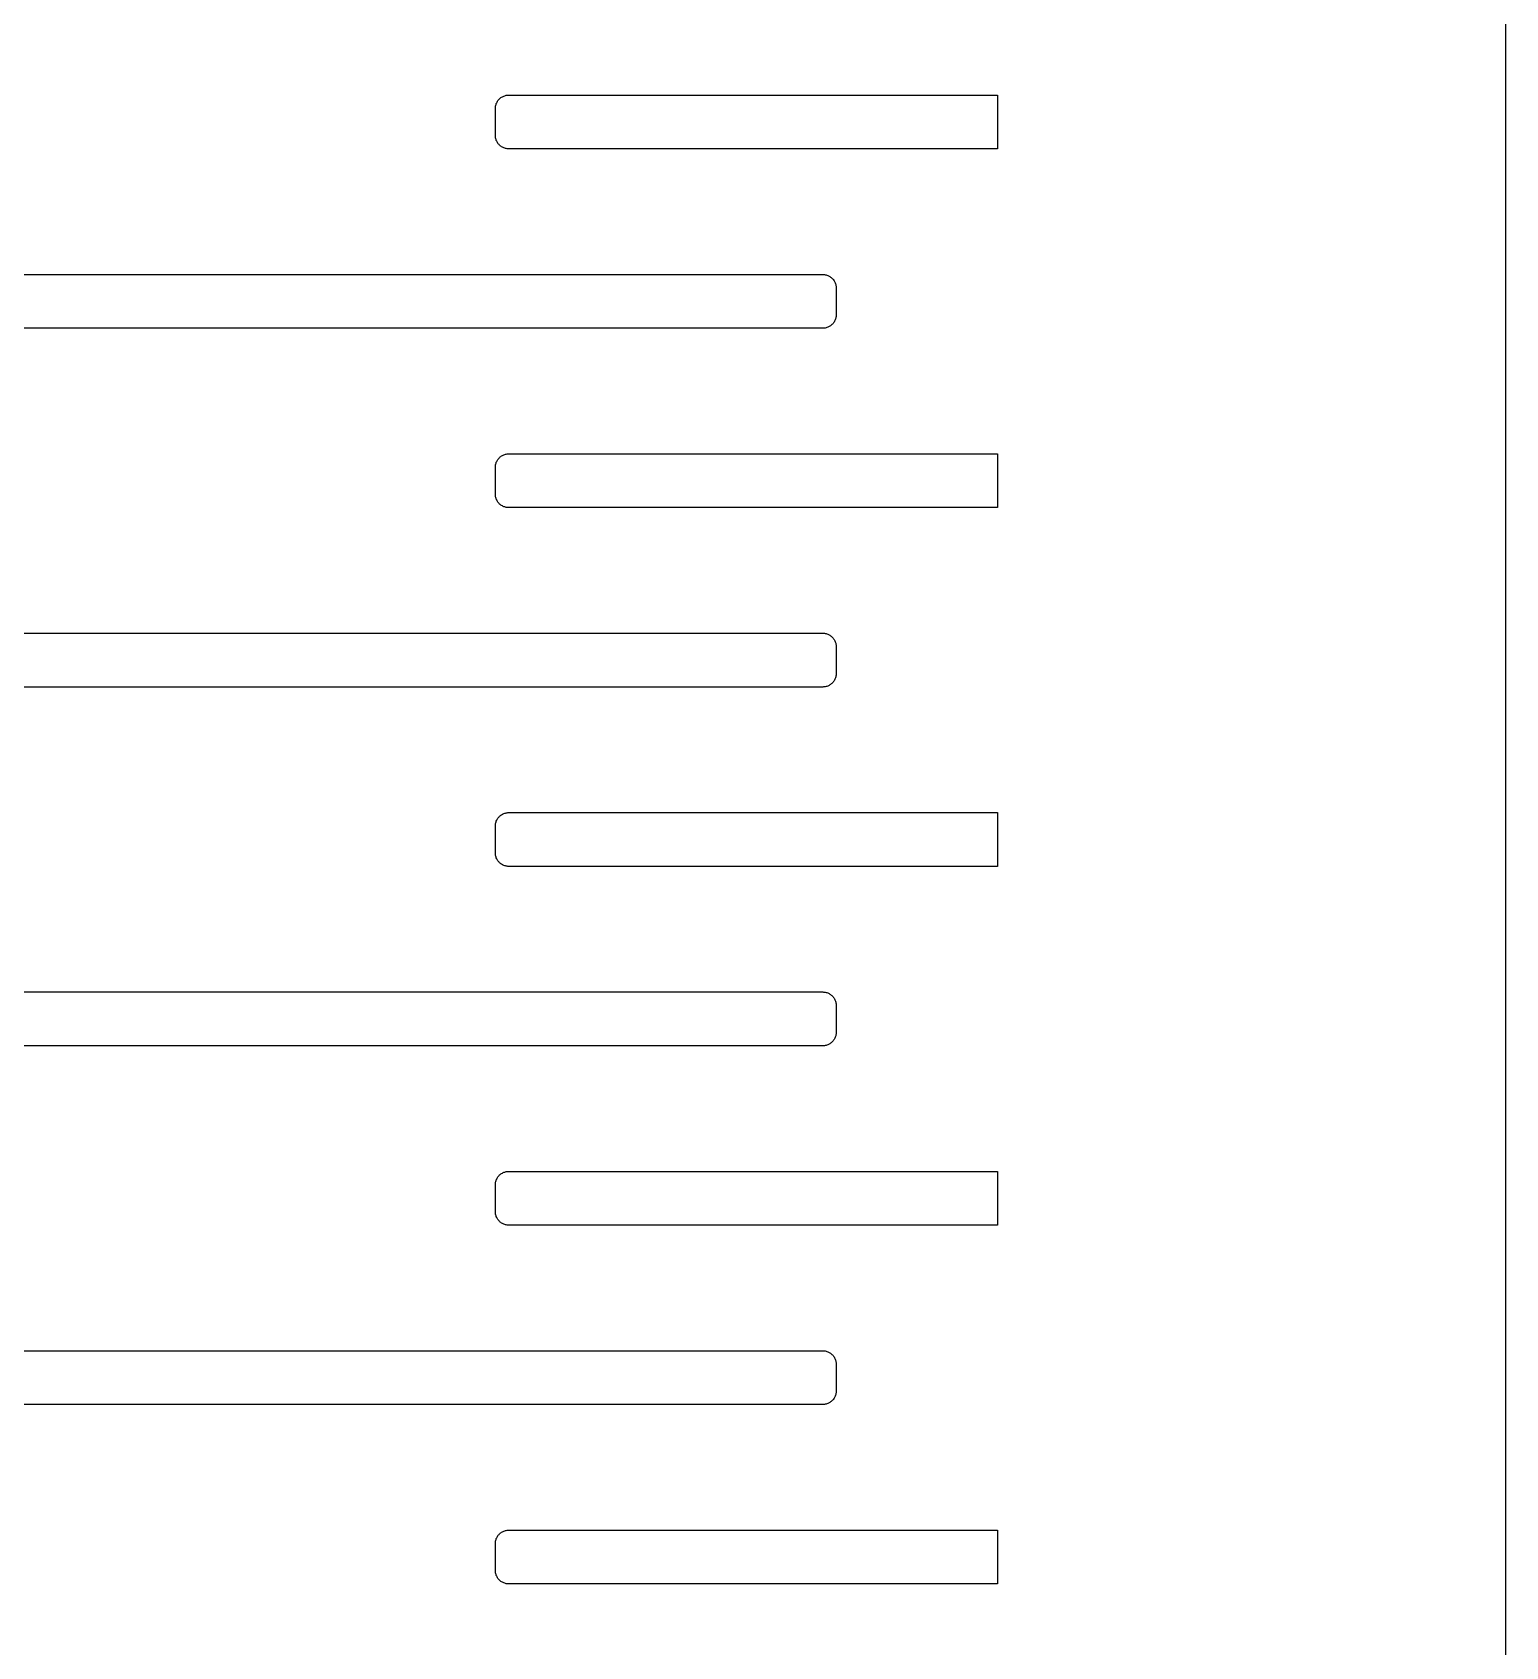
# Model space of a CAD drawing. Header units: metres. Extents: x -156 to 156, y -163 to 163.
# Drawn here: x 123.37 to 156.23, y -34.7 to 1.3 of the extents above; entities that cross this region are included whole.
import ezdxf

# ---------------------------------------------------------------- set-up
doc = ezdxf.new("R2010")
doc.units = ezdxf.units.M

msp = doc.modelspace()

# ---------------------------------------------------------------- linework, layer by layer
for p, q in [((156.229, -59.9425), (156.229, 59.9425)), ((133.702, -0.3624), (133.705, -0.34378)), ((133.705, -0.34378), (133.709, -0.32539)), ((133.709, -0.32539), (133.715, -0.30728)), ((133.715, -0.30728), (133.721, -0.28955)), ((133.721, -0.28955), (133.729, -0.27226)), ((133.729, -0.27226), (133.737, -0.25546)), ((133.737, -0.25546), (133.747, -0.23924)), ((133.747, -0.23924), (133.757, -0.22366)), ((133.757, -0.22366), (133.769, -0.20877)), ((133.769, -0.20877), (133.781, -0.19463)), ((133.781, -0.19463), (133.795, -0.1813)), ((133.795, -0.1813), (133.809, -0.16884)), ((133.809, -0.16884), (133.824, -0.15729)), ((133.824, -0.15729), (133.839, -0.1467)), ((133.839, -0.1467), (133.855, -0.1371)), ((133.855, -0.1371), (133.872, -0.12854)), ((133.872, -0.12854), (133.89, -0.12106)), ((133.89, -0.12106), (133.907, -0.11467)), ((133.907, -0.11467), (133.925, -0.10942)), ((133.925, -0.10942), (133.944, -0.1053)), ((133.944, -0.1053), (133.962, -0.10236)), ((133.962, -0.10236), (133.981, -0.10059)), ((133.981, -0.10059), (134, -0.09999)), ((134, -0.09999), (144.899, -0.09999)), ((144.899, -0.09999), (144.899, -1.29999)), ((133.7, -0.39999), (133.701, -0.38115)), ((133.7, -1), (133.7, -0.39999)), ((133.701, -0.38115), (133.702, -0.3624)), ((133.701, -1.01883), (133.7, -1)), ((133.702, -1.0376), (133.701, -1.01883)), ((133.705, -1.05621), (133.702, -1.0376)), ((133.709, -1.0746), (133.705, -1.05621)), ((133.715, -1.0927), (133.709, -1.0746)), ((133.721, -1.11043), (133.715, -1.0927)), ((133.729, -1.12773), (133.721, -1.11043)), ((133.737, -1.14452), (133.729, -1.12773)), ((133.747, -1.16074), (133.737, -1.14452)), ((133.757, -1.17633), (133.747, -1.16074)), ((133.769, -1.19122), (133.757, -1.17633)), ((133.781, -1.20535), (133.769, -1.19122)), ((133.795, -1.21869), (133.781, -1.20535)), ((133.809, -1.23114), (133.795, -1.21869)), ((133.824, -1.24269), (133.809, -1.23114)), ((133.839, -1.2533), (133.824, -1.24269)), ((133.855, -1.26288), (133.839, -1.2533)), ((133.872, -1.27144), (133.855, -1.26288)), ((133.89, -1.27893), (133.872, -1.27144)), ((133.907, -1.28531), (133.89, -1.27893)), ((133.925, -1.29057), (133.907, -1.28531)), ((133.944, -1.29468), (133.925, -1.29057)), ((133.962, -1.29762), (133.944, -1.29468)), ((133.981, -1.29941), (133.962, -1.29762)), ((134, -1.29999), (133.981, -1.29941)), ((144.899, -1.29999), (134, -1.29999)), ((114, -4.09999), (141, -4.09999)), ((141, -4.09999), (141.019, -4.10059)), ((141.019, -4.10059), (141.038, -4.10236)), ((141.038, -4.10236), (141.056, -4.1053)), ((141.056, -4.1053), (141.075, -4.10942)), ((141.075, -4.10942), (141.093, -4.11467)), ((141.093, -4.11467), (141.11, -4.12106)), ((141.11, -4.12106), (141.128, -4.12854)), ((141.128, -4.12854), (141.145, -4.1371)), ((141.145, -4.1371), (141.161, -4.1467)), ((141.161, -4.1467), (141.176, -4.15729)), ((141.176, -4.15729), (141.191, -4.16884)), ((141.191, -4.16884), (141.205, -4.1813)), ((141.205, -4.1813), (141.219, -4.19463)), ((141.219, -4.19463), (141.231, -4.20877)), ((141.231, -4.20877), (141.243, -4.22366)), ((141.243, -4.22366), (141.253, -4.23924)), ((141.253, -4.23924), (141.263, -4.25546)), ((141.263, -4.25546), (141.271, -4.27226)), ((141.271, -4.27226), (141.279, -4.28955)), ((141.279, -4.28955), (141.285, -4.30728)), ((141.285, -4.30728), (141.291, -4.32539)), ((141.291, -4.32539), (141.295, -4.34378)), ((141.295, -4.34378), (141.298, -4.3624)), ((141.298, -4.3624), (141.299, -4.38115)), ((141.299, -4.38115), (141.3, -4.39999)), ((141.3, -4.39999), (141.3, -5)), ((141.298, -5.0376), (141.295, -5.05621)), ((141.299, -5.01883), (141.298, -5.0376)), ((141.3, -5), (141.299, -5.01883)), ((141, -5.29999), (114, -5.29999)), ((141.019, -5.29941), (141, -5.29999)), ((141.038, -5.29762), (141.019, -5.29941)), ((141.056, -5.29468), (141.038, -5.29762)), ((141.075, -5.29057), (141.056, -5.29468)), ((141.093, -5.28531), (141.075, -5.29057)), ((141.11, -5.27893), (141.093, -5.28531)), ((141.128, -5.27144), (141.11, -5.27893)), ((141.145, -5.26288), (141.128, -5.27144)), ((141.161, -5.2533), (141.145, -5.26288)), ((141.176, -5.24269), (141.161, -5.2533)), ((141.191, -5.23114), (141.176, -5.24269)), ((141.205, -5.21869), (141.191, -5.23114)), ((141.219, -5.20535), (141.205, -5.21869)), ((141.231, -5.19122), (141.219, -5.20535)), ((141.243, -5.17633), (141.231, -5.19122)), ((141.253, -5.16074), (141.243, -5.17633)), ((141.263, -5.14452), (141.253, -5.16074)), ((141.271, -5.12773), (141.263, -5.14452)), ((141.279, -5.11043), (141.271, -5.12773)), ((141.285, -5.0927), (141.279, -5.11043)), ((141.291, -5.0746), (141.285, -5.0927)), ((141.295, -5.05621), (141.291, -5.0746)), ((133.721, -8.28955), (133.729, -8.27226)), ((133.729, -8.27226), (133.737, -8.25546)), ((133.737, -8.25546), (133.747, -8.23924)), ((133.747, -8.23924), (133.757, -8.22366)), ((133.757, -8.22366), (133.769, -8.20877)), ((133.769, -8.20877), (133.781, -8.19463)), ((133.781, -8.19463), (133.795, -8.1813)), ((133.795, -8.1813), (133.809, -8.16884)), ((133.809, -8.16884), (133.824, -8.15729)), ((133.824, -8.15729), (133.839, -8.1467)), ((133.839, -8.1467), (133.855, -8.1371)), ((133.855, -8.1371), (133.872, -8.12854)), ((133.872, -8.12854), (133.89, -8.12106)), ((133.89, -8.12106), (133.907, -8.11467)), ((133.907, -8.11467), (133.925, -8.10942)), ((133.925, -8.10942), (133.944, -8.1053)), ((133.944, -8.1053), (133.962, -8.10236)), ((133.962, -8.10236), (133.981, -8.10059)), ((133.981, -8.10059), (134, -8.09999)), ((134, -8.09999), (144.899, -8.09999)), ((144.899, -8.09999), (144.899, -9.29999)), ((133.7, -8.39999), (133.701, -8.38115)), ((133.7, -9), (133.7, -8.39999)), ((133.701, -8.38115), (133.702, -8.3624)), ((133.702, -8.3624), (133.705, -8.34378)), ((133.705, -8.34378), (133.709, -8.32539)), ((133.709, -8.32539), (133.715, -8.30728)), ((133.715, -8.30728), (133.721, -8.28955)), ((133.701, -9.01883), (133.7, -9)), ((133.702, -9.0376), (133.701, -9.01883)), ((133.705, -9.05621), (133.702, -9.0376)), ((133.709, -9.0746), (133.705, -9.05621)), ((133.715, -9.0927), (133.709, -9.0746)), ((133.721, -9.11043), (133.715, -9.0927)), ((133.729, -9.12773), (133.721, -9.11043)), ((133.737, -9.14452), (133.729, -9.12773)), ((133.747, -9.16074), (133.737, -9.14452)), ((133.757, -9.17633), (133.747, -9.16074)), ((133.769, -9.19122), (133.757, -9.17633)), ((133.781, -9.20535), (133.769, -9.19122)), ((133.795, -9.21869), (133.781, -9.20535)), ((133.809, -9.23114), (133.795, -9.21869)), ((133.824, -9.24269), (133.809, -9.23114)), ((133.839, -9.2533), (133.824, -9.24269)), ((133.855, -9.26288), (133.839, -9.2533)), ((133.872, -9.27144), (133.855, -9.26288)), ((133.89, -9.27893), (133.872, -9.27144)), ((133.907, -9.28531), (133.89, -9.27893)), ((133.925, -9.29057), (133.907, -9.28531)), ((133.944, -9.29468), (133.925, -9.29057)), ((133.962, -9.29762), (133.944, -9.29468)), ((133.981, -9.29941), (133.962, -9.29762)), ((134, -9.29999), (133.981, -9.29941)), ((144.899, -9.29999), (134, -9.29999)), ((114, -12.1), (141, -12.1)), ((141, -12.1), (141.019, -12.1006)), ((141.019, -12.1006), (141.038, -12.1024)), ((141.038, -12.1024), (141.056, -12.1053)), ((141.056, -12.1053), (141.075, -12.1094)), ((141.075, -12.1094), (141.093, -12.1147)), ((141.093, -12.1147), (141.11, -12.1211)), ((141.11, -12.1211), (141.128, -12.1285)), ((141.128, -12.1285), (141.145, -12.1371)), ((141.145, -12.1371), (141.161, -12.1467)), ((141.161, -12.1467), (141.176, -12.1573)), ((141.176, -12.1573), (141.191, -12.1688)), ((141.191, -12.1688), (141.205, -12.1813)), ((141.205, -12.1813), (141.219, -12.1946)), ((141.219, -12.1946), (141.231, -12.2088)), ((141.231, -12.2088), (141.243, -12.2237)), ((141.243, -12.2237), (141.253, -12.2392)), ((141.253, -12.2392), (141.263, -12.2555)), ((141.263, -12.2555), (141.271, -12.2723)), ((141.271, -12.2723), (141.279, -12.2896)), ((141.279, -12.2896), (141.285, -12.3073)), ((141.285, -12.3073), (141.291, -12.3254)), ((141.291, -12.3254), (141.295, -12.3438)), ((141.295, -12.3438), (141.298, -12.3624)), ((141.298, -12.3624), (141.299, -12.3811)), ((141.299, -12.3811), (141.3, -12.4)), ((141.3, -12.4), (141.3, -13)), ((141, -13.3), (114, -13.3)), ((141.019, -13.2994), (141, -13.3)), ((141.038, -13.2976), (141.019, -13.2994)), ((141.056, -13.2947), (141.038, -13.2976)), ((141.075, -13.2906), (141.056, -13.2947)), ((141.093, -13.2853), (141.075, -13.2906)), ((141.11, -13.2789), (141.093, -13.2853)), ((141.128, -13.2714), (141.11, -13.2789)), ((141.145, -13.2629), (141.128, -13.2714)), ((141.161, -13.2533), (141.145, -13.2629)), ((141.176, -13.2427), (141.161, -13.2533)), ((141.191, -13.2311), (141.176, -13.2427)), ((141.205, -13.2187), (141.191, -13.2311)), ((141.219, -13.2054), (141.205, -13.2187)), ((141.231, -13.1912), (141.219, -13.2054)), ((141.243, -13.1763), (141.231, -13.1912)), ((141.253, -13.1607), (141.243, -13.1763)), ((141.263, -13.1445), (141.253, -13.1607)), ((141.271, -13.1277), (141.263, -13.1445)), ((141.279, -13.1104), (141.271, -13.1277)), ((141.285, -13.0927), (141.279, -13.1104)), ((141.291, -13.0746), (141.285, -13.0927)), ((141.295, -13.0562), (141.291, -13.0746)), ((141.298, -13.0376), (141.295, -13.0562)), ((141.299, -13.0188), (141.298, -13.0376)), ((141.3, -13), (141.299, -13.0188)), ((133.769, -16.2088), (133.781, -16.1946)), ((133.781, -16.1946), (133.795, -16.1813)), ((133.795, -16.1813), (133.809, -16.1688)), ((133.809, -16.1688), (133.824, -16.1573)), ((133.824, -16.1573), (133.839, -16.1467)), ((133.839, -16.1467), (133.855, -16.1371)), ((133.855, -16.1371), (133.872, -16.1285)), ((133.872, -16.1285), (133.89, -16.1211)), ((133.89, -16.1211), (133.907, -16.1147)), ((133.907, -16.1147), (133.925, -16.1094)), ((133.925, -16.1094), (133.944, -16.1053)), ((133.944, -16.1053), (133.962, -16.1024)), ((133.962, -16.1024), (133.981, -16.1006)), ((133.981, -16.1006), (134, -16.1)), ((134, -16.1), (144.899, -16.1)), ((144.899, -16.1), (144.899, -17.3)), ((133.7, -16.4), (133.701, -16.3812)), ((133.7, -17), (133.7, -16.4)), ((133.701, -16.3812), (133.702, -16.3624)), ((133.702, -16.3624), (133.705, -16.3438)), ((133.705, -16.3438), (133.709, -16.3254)), ((133.709, -16.3254), (133.715, -16.3073)), ((133.715, -16.3073), (133.721, -16.2896)), ((133.721, -16.2896), (133.729, -16.2723)), ((133.729, -16.2723), (133.737, -16.2555)), ((133.737, -16.2555), (133.747, -16.2392)), ((133.747, -16.2392), (133.757, -16.2237)), ((133.757, -16.2237), (133.769, -16.2088)), ((133.701, -17.0188), (133.7, -17)), ((133.702, -17.0376), (133.701, -17.0188)), ((133.705, -17.0562), (133.702, -17.0376)), ((133.709, -17.0746), (133.705, -17.0562)), ((133.715, -17.0927), (133.709, -17.0746)), ((133.721, -17.1104), (133.715, -17.0927)), ((133.729, -17.1277), (133.721, -17.1104)), ((133.737, -17.1445), (133.729, -17.1277)), ((133.747, -17.1607), (133.737, -17.1445)), ((133.757, -17.1763), (133.747, -17.1607)), ((133.769, -17.1912), (133.757, -17.1763)), ((133.781, -17.2054), (133.769, -17.1912)), ((133.795, -17.2187), (133.781, -17.2054)), ((133.809, -17.2311), (133.795, -17.2187)), ((133.824, -17.2427), (133.809, -17.2311)), ((133.839, -17.2533), (133.824, -17.2427)), ((133.855, -17.2629), (133.839, -17.2533)), ((133.872, -17.2714), (133.855, -17.2629)), ((133.89, -17.2789), (133.872, -17.2714)), ((133.907, -17.2853), (133.89, -17.2789)), ((133.925, -17.2906), (133.907, -17.2853)), ((133.944, -17.2947), (133.925, -17.2906)), ((133.962, -17.2976), (133.944, -17.2947)), ((133.981, -17.2994), (133.962, -17.2976)), ((134, -17.3), (133.981, -17.2994)), ((144.899, -17.3), (134, -17.3)), ((114, -20.1), (141, -20.1)), ((141, -20.1), (141.019, -20.1006)), ((141.019, -20.1006), (141.038, -20.1024)), ((141.038, -20.1024), (141.056, -20.1053)), ((141.056, -20.1053), (141.075, -20.1094)), ((141.075, -20.1094), (141.093, -20.1147)), ((141.093, -20.1147), (141.11, -20.1211)), ((141.11, -20.1211), (141.128, -20.1285)), ((141.128, -20.1285), (141.145, -20.1371)), ((141.145, -20.1371), (141.161, -20.1467)), ((141.161, -20.1467), (141.176, -20.1573)), ((141.176, -20.1573), (141.191, -20.1688)), ((141.191, -20.1688), (141.205, -20.1813)), ((141.205, -20.1813), (141.219, -20.1946)), ((141.219, -20.1946), (141.231, -20.2088)), ((141.231, -20.2088), (141.243, -20.2237)), ((141.243, -20.2237), (141.253, -20.2392)), ((141.253, -20.2392), (141.263, -20.2555)), ((141.263, -20.2555), (141.271, -20.2723)), ((141.271, -20.2723), (141.279, -20.2896)), ((141.279, -20.2896), (141.285, -20.3073)), ((141.285, -20.3073), (141.291, -20.3254)), ((141.291, -20.3254), (141.295, -20.3438)), ((141.295, -20.3438), (141.298, -20.3624)), ((141.298, -20.3624), (141.299, -20.3812)), ((141.299, -20.3812), (141.3, -20.4)), ((141.3, -20.4), (141.3, -21)), ((141.191, -21.2311), (141.176, -21.2427)), ((141.205, -21.2187), (141.191, -21.2311)), ((141.219, -21.2054), (141.205, -21.2187)), ((141.231, -21.1912), (141.219, -21.2054)), ((141.243, -21.1763), (141.231, -21.1912)), ((141.253, -21.1607), (141.243, -21.1763)), ((141.263, -21.1445), (141.253, -21.1607)), ((141.271, -21.1277), (141.263, -21.1445)), ((141.279, -21.1104), (141.271, -21.1277)), ((141.285, -21.0927), (141.279, -21.1104)), ((141.291, -21.0746), (141.285, -21.0927)), ((141.295, -21.0562), (141.291, -21.0746)), ((141.298, -21.0376), (141.295, -21.0562)), ((141.299, -21.0188), (141.298, -21.0376)), ((141.3, -21), (141.299, -21.0188)), ((141, -21.3), (114, -21.3)), ((141.019, -21.2994), (141, -21.3)), ((141.038, -21.2976), (141.019, -21.2994)), ((141.056, -21.2947), (141.038, -21.2976)), ((141.075, -21.2906), (141.056, -21.2947)), ((141.093, -21.2853), (141.075, -21.2906)), ((141.11, -21.2789), (141.093, -21.2853)), ((141.128, -21.2714), (141.11, -21.2789)), ((141.145, -21.2629), (141.128, -21.2714)), ((141.161, -21.2533), (141.145, -21.2629)), ((141.176, -21.2427), (141.161, -21.2533)), ((133.89, -24.1211), (133.907, -24.1147)), ((133.907, -24.1147), (133.925, -24.1094)), ((133.925, -24.1094), (133.944, -24.1053)), ((133.944, -24.1053), (133.962, -24.1024)), ((133.962, -24.1024), (133.981, -24.1006)), ((133.981, -24.1006), (134, -24.1)), ((134, -24.1), (144.899, -24.1)), ((144.899, -24.1), (144.899, -25.3)), ((133.7, -24.4), (133.701, -24.3812)), ((133.7, -25), (133.7, -24.4)), ((133.701, -24.3812), (133.702, -24.3624)), ((133.702, -24.3624), (133.705, -24.3438)), ((133.705, -24.3438), (133.709, -24.3254)), ((133.709, -24.3254), (133.715, -24.3073)), ((133.715, -24.3073), (133.721, -24.2896)), ((133.721, -24.2896), (133.729, -24.2723)), ((133.729, -24.2723), (133.737, -24.2555)), ((133.737, -24.2555), (133.747, -24.2392)), ((133.747, -24.2392), (133.757, -24.2237)), ((133.757, -24.2237), (133.769, -24.2088)), ((133.769, -24.2088), (133.781, -24.1946)), ((133.781, -24.1946), (133.795, -24.1813)), ((133.795, -24.1813), (133.809, -24.1688)), ((133.809, -24.1688), (133.824, -24.1573)), ((133.824, -24.1573), (133.839, -24.1467)), ((133.839, -24.1467), (133.855, -24.1371)), ((133.855, -24.1371), (133.872, -24.1285)), ((133.872, -24.1285), (133.89, -24.1211)), ((133.701, -25.0188), (133.7, -25)), ((133.702, -25.0376), (133.701, -25.0188)), ((133.705, -25.0562), (133.702, -25.0376)), ((133.709, -25.0746), (133.705, -25.0562)), ((133.715, -25.0927), (133.709, -25.0746)), ((133.721, -25.1104), (133.715, -25.0927)), ((133.729, -25.1277), (133.721, -25.1104)), ((133.737, -25.1445), (133.729, -25.1277)), ((133.747, -25.1607), (133.737, -25.1445)), ((133.757, -25.1763), (133.747, -25.1607)), ((133.769, -25.1912), (133.757, -25.1763)), ((133.781, -25.2054), (133.769, -25.1912)), ((133.795, -25.2187), (133.781, -25.2054)), ((133.809, -25.2311), (133.795, -25.2187)), ((133.824, -25.2427), (133.809, -25.2311)), ((133.839, -25.2533), (133.824, -25.2427)), ((133.855, -25.2629), (133.839, -25.2533)), ((133.872, -25.2714), (133.855, -25.2629)), ((133.89, -25.2789), (133.872, -25.2714)), ((133.907, -25.2853), (133.89, -25.2789)), ((133.925, -25.2906), (133.907, -25.2853)), ((133.944, -25.2947), (133.925, -25.2906)), ((133.962, -25.2976), (133.944, -25.2947)), ((133.981, -25.2994), (133.962, -25.2976)), ((134, -25.3), (133.981, -25.2994)), ((144.899, -25.3), (134, -25.3)), ((114, -28.1), (141, -28.1)), ((141, -28.1), (141.019, -28.1006)), ((141.019, -28.1006), (141.038, -28.1024)), ((141.038, -28.1024), (141.056, -28.1053)), ((141.056, -28.1053), (141.075, -28.1094)), ((141.075, -28.1094), (141.093, -28.1147)), ((141.093, -28.1147), (141.11, -28.1211)), ((141.11, -28.1211), (141.128, -28.1285)), ((141.128, -28.1285), (141.145, -28.1371)), ((141.145, -28.1371), (141.161, -28.1467)), ((141.161, -28.1467), (141.176, -28.1573)), ((141.176, -28.1573), (141.191, -28.1688)), ((141.191, -28.1688), (141.205, -28.1813)), ((141.205, -28.1813), (141.219, -28.1946)), ((141.219, -28.1946), (141.231, -28.2088)), ((141.231, -28.2088), (141.243, -28.2237)), ((141.243, -28.2237), (141.253, -28.2392)), ((141.253, -28.2392), (141.263, -28.2555)), ((141.263, -28.2555), (141.271, -28.2723)), ((141.271, -28.2723), (141.279, -28.2896)), ((141.279, -28.2896), (141.285, -28.3073)), ((141.285, -28.3073), (141.291, -28.3254)), ((141.291, -28.3254), (141.295, -28.3438)), ((141.295, -28.3438), (141.298, -28.3624)), ((141.298, -28.3624), (141.299, -28.3812)), ((141.299, -28.3812), (141.3, -28.4)), ((141.3, -28.4), (141.3, -29)), ((141.263, -29.1445), (141.253, -29.1607)), ((141.271, -29.1277), (141.263, -29.1445)), ((141.279, -29.1104), (141.271, -29.1277)), ((141.285, -29.0927), (141.279, -29.1104)), ((141.291, -29.0746), (141.285, -29.0927)), ((141.295, -29.0562), (141.291, -29.0746)), ((141.298, -29.0376), (141.295, -29.0562)), ((141.299, -29.0188), (141.298, -29.0376)), ((141.3, -29), (141.299, -29.0188)), ((141, -29.3), (114, -29.3)), ((141.019, -29.2994), (141, -29.3)), ((141.038, -29.2976), (141.019, -29.2994)), ((141.056, -29.2947), (141.038, -29.2976)), ((141.075, -29.2906), (141.056, -29.2947)), ((141.093, -29.2853), (141.075, -29.2906)), ((141.11, -29.2789), (141.093, -29.2853)), ((141.128, -29.2714), (141.11, -29.2789)), ((141.145, -29.2629), (141.128, -29.2714)), ((141.161, -29.2533), (141.145, -29.2629)), ((141.176, -29.2427), (141.161, -29.2533)), ((141.191, -29.2311), (141.176, -29.2427)), ((141.205, -29.2187), (141.191, -29.2311)), ((141.219, -29.2054), (141.205, -29.2187)), ((141.231, -29.1912), (141.219, -29.2054)), ((141.243, -29.1763), (141.231, -29.1912)), ((141.253, -29.1607), (141.243, -29.1763)), ((133.7, -32.4), (133.701, -32.3812)), ((133.7, -33), (133.7, -32.4)), ((133.701, -32.3812), (133.702, -32.3624)), ((133.702, -32.3624), (133.705, -32.3438)), ((133.705, -32.3438), (133.709, -32.3254)), ((133.709, -32.3254), (133.715, -32.3073)), ((133.715, -32.3073), (133.721, -32.2896)), ((133.721, -32.2896), (133.729, -32.2723)), ((133.729, -32.2723), (133.737, -32.2555)), ((133.737, -32.2555), (133.747, -32.2392)), ((133.747, -32.2392), (133.757, -32.2237)), ((133.757, -32.2237), (133.769, -32.2088)), ((133.769, -32.2088), (133.781, -32.1946)), ((133.781, -32.1946), (133.795, -32.1813)), ((133.795, -32.1813), (133.809, -32.1688)), ((133.809, -32.1688), (133.824, -32.1573)), ((133.824, -32.1573), (133.839, -32.1467)), ((133.839, -32.1467), (133.855, -32.1371)), ((133.855, -32.1371), (133.872, -32.1286)), ((133.872, -32.1286), (133.89, -32.1211)), ((133.89, -32.1211), (133.907, -32.1147)), ((133.907, -32.1147), (133.925, -32.1094)), ((133.925, -32.1094), (133.944, -32.1053)), ((133.944, -32.1053), (133.962, -32.1024)), ((133.962, -32.1024), (133.981, -32.1006)), ((133.981, -32.1006), (134, -32.1)), ((134, -32.1), (144.899, -32.1)), ((144.899, -32.1), (144.899, -33.3)), ((133.701, -33.0188), (133.7, -33)), ((133.702, -33.0376), (133.701, -33.0188)), ((133.705, -33.0562), (133.702, -33.0376)), ((133.709, -33.0746), (133.705, -33.0562)), ((133.715, -33.0927), (133.709, -33.0746)), ((133.721, -33.1104), (133.715, -33.0927)), ((133.729, -33.1277), (133.721, -33.1104)), ((133.737, -33.1445), (133.729, -33.1277)), ((133.747, -33.1607), (133.737, -33.1445)), ((133.757, -33.1763), (133.747, -33.1607)), ((133.769, -33.1912), (133.757, -33.1763)), ((133.781, -33.2054), (133.769, -33.1912)), ((133.795, -33.2187), (133.781, -33.2054)), ((133.809, -33.2312), (133.795, -33.2187)), ((133.824, -33.2427), (133.809, -33.2312)), ((133.839, -33.2533), (133.824, -33.2427)), ((133.855, -33.2629), (133.839, -33.2533)), ((133.872, -33.2714), (133.855, -33.2629)), ((133.89, -33.2789), (133.872, -33.2714)), ((133.907, -33.2853), (133.89, -33.2789)), ((133.925, -33.2906), (133.907, -33.2853)), ((133.944, -33.2947), (133.925, -33.2906)), ((133.962, -33.2976), (133.944, -33.2947)), ((133.981, -33.2994), (133.962, -33.2976)), ((134, -33.3), (133.981, -33.2994)), ((144.899, -33.3), (134, -33.3))]:
    msp.add_line(p, q)

doc.saveas('drawing.dxf')
